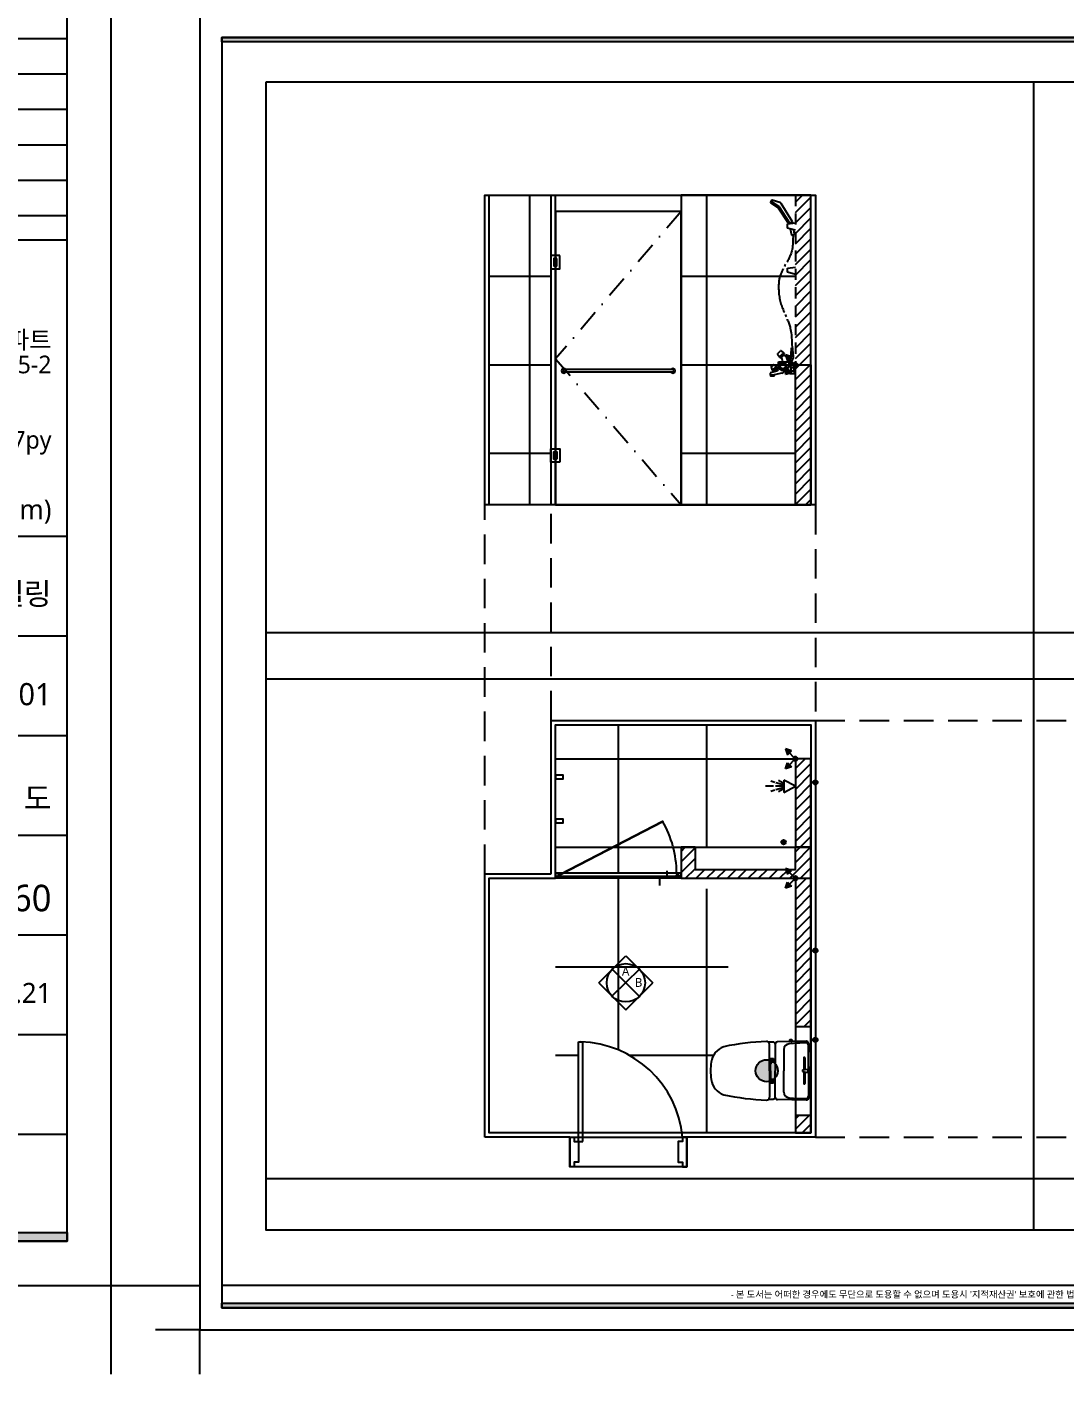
# Model space of a CAD drawing. Header units: millimetres. Extents: x 70151 to 230897, y 35202 to 113211.
# Drawn here: x 191026 to 198062, y 64924 to 74056 of the extents above; entities that cross this region are included whole.
import ezdxf
from ezdxf.enums import TextEntityAlignment as Align

# ---------------------------------------------------------------- set-up
doc = ezdxf.new("R2010")
doc.units = ezdxf.units.MM
doc.header["$LTSCALE"] = 50
for name, pattern in [('DH-CEN2', [12, 6, -3, 0, -3]), ('DH-HID2', [1.2, 0.8, -0.4]), ('HID', [2.5, 1.5, -1]), ('HIDDEN', [9.525, 6.35, -3.175])]:
    doc.linetypes.add(name, pattern=pattern)
for name, color, linetype in [('03-WAL NEW', 3, 'Continuous'), ('2-con', 2, 'Continuous'), ('3.기호.계단선', 30, 'Continuous'), ('BATH', 4, 'Continuous'), ('CO-BATH', 6, 'Continuous'), ('F-SYM', 7, 'Continuous'), ('fin', 5, 'Continuous'), ('FORM(YOURNAME)-11', 1, 'Continuous'), ('HAT', 8, 'Continuous'), ('HL', 6, 'HIDDEN'), ('TOILET-1', 6, 'Continuous'), ('TT1', 7, 'Continuous'), ('도면층2', 2, 'Continuous'), ('도면층4', 4, 'Continuous')]:
    doc.layers.add(name, color=color, linetype=linetype)
doc.styles.add('ROMANS', font='malgun.ttf')
doc.styles.add('YOURNAME', font='malgun.ttf')
pattern_1 = [(45, (25, 50), (-35.355339, 35.355339), [])]

# ---------------------------------------------------------------- blocks, each defined once
blk = doc.blocks.new('FORM-PLAN')
at = {"layer": 'FORM(YOURNAME)-11'}
h = blk.add_hatch(color=256, dxfattribs=at)
h.dxf.hatch_style = 1
h.paths.add_polyline_path([(-71444, 55115), (10556, 55115), (10556, 54915), (-71444, 54915)])
h.paths.add_polyline_path([(-71444, -2085), (10556, -2085), (10556, -2285), (-71444, -2285)])
at = {"layer": 'Defpoints', "color": 158}
for p, q in [((1346, 24893), (10556, 24893)), ((1346, 24093), (10556, 24093)), ((1346, 23293), (10556, 23293)), ((1346, 22493), (10556, 22493)), ((1346, 21693), (10556, 21693)), ((1346, 20893), (10556, 20893)), ((1346, -1285), (-71444, -1285))]:
    blk.add_line(p, q, dxfattribs=at)
for points in [[(-71444, -2285), (10556, -2285), (10556, 55115), (-71444, 55115)], [(-69444, 53115), (-64, 53115), (-64, 1215), (-69444, 1215)]]:
    blk.add_lwpolyline(points, close=True, dxfattribs=at)
at = {"layer": 'Defpoints', "color": 1}
for points in [[(-72444, -5285), (-72444, -3285), (-74444, -3285)], [(11556, -5285), (11556, -3285), (13556, -3285)]]:
    blk.add_lwpolyline(points, dxfattribs=at)
at = {"layer": 'FORM(YOURNAME)-11', "color": 14}
for p, q in [((1346, 20344), (10556, 20344)), ((1346, 13651), (10556, 13651)), ((1346, 11398), (10556, 11398)), ((1346, 9146), (10556, 9146)), ((1346, 6893), (10556, 6893)), ((1346, 4641), (10556, 4641)), ((1346, 2388), (10556, 2388)), ((1346, 136), (10556, 136))]:
    blk.add_line(p, q, dxfattribs=at)
at = {"layer": 'FORM(YOURNAME)-11', "color": 250}
blk.add_lwpolyline([(-72444, -3285), (11556, -3285), (11556, 56115), (-72444, 56115)], close=True, dxfattribs=at)
at = {"layer": 'FORM(YOURNAME)-11'}
for points in [[(-71444, 55115), (10556, 55115), (10556, 54915), (-71444, 54915)], [(-71444, -2085), (10556, -2085), (10556, -2285), (-71444, -2285)]]:
    blk.add_lwpolyline(points, close=True, dxfattribs=at)
at = {"layer": 'FORM(YOURNAME)-11', "color": 1, "style": 'YOURNAME'}
blk.add_text("- 본 도서는 어떠한 경우에도 무단으로 도용할 수 없으며 도용시 '지적재산권' 보호에 관한 법률에 의거, 법적 분쟁이 발생합니다.  또한 본 도서에 관한 모든 저작권은 당사에 있습니다. -", height=300, dxfattribs=at).set_placement((-32990, -1685), align=Align.MIDDLE_CENTER)
at = {"layer": 'FORM(YOURNAME)-11', "color": 3, "style": 'YOURNAME'}
for tag, height, p in [('1', 451, (9905, 18188)), ('2', 451, (9905, 17544)), ('3', 451, (9905, 16257)), ('4', 451, (9905, 14326)), ('5', 515, (9905, 12009)), ('6', 515, (9905, 9757)), ('7', 515, (9905, 7504)), ('8', 515, (9905, 5252)), ('9', 515, (9905, 2999)), ('10', 515, (5655, 811)), ('11', 515, (9905, 747)), ('12', 515, (5655, -1441)), ('13', 515, (9905, -1441))]:
    blk.add_attdef(tag, text='', height=height, dxfattribs=at).set_placement(p, align=Align.MIDDLE_RIGHT)
blk = doc.blocks.new('AC-8')
at = {"layer": 'BATH'}
for p, q in [((-51, 54), (0, 143)), ((0, 143), (45, 54)), ((45, 54), (-51, 54)), ((-25, 47), (-46, 12)), ((-14, 47), (-28, -8)), ((-2, 49), (-2, -11)), ((10, 47), (25, -8)), ((22, 47), (43, 12)), ((-31, -16), (-41, -49)), ((-2, -27), (-2, -89)), ((28, -16), (38, -49))]:
    blk.add_line(p, q, dxfattribs=at)
blk = doc.blocks.new('A$C4B2D31F0')
at = {"layer": 'fin', "color": 4}
for p, q in [((185, 690.9), (20.4, 690.9)), ((37.2, 692.3), (24.7, 692.3)), ((37.2, 692.3), (49.7, 692.3)), ((200.9, 690.9), (365.5, 690.9)), ((12.6, 465.9), (192.9, 465.9)), ((47.7, 523.7), (192.9, 523.7)), ((338.2, 523.7), (192.9, 523.7)), ((373.3, 465.9), (192.9, 465.9)), ((192.9, 426.6), (13.7, 426.6)), ((192.9, 426.6), (372.2, 426.6))]:
    blk.add_line(p, q, dxfattribs=at)
for points in [[(20.4, 690.9), (7.9, 690.9, 0.421209), (-7.1, 675.5), (-2.4, 480.5, 0.001659)], [(365.5, 690.9), (378, 690.9, -0.421209), (392.9, 675.5), (388.3, 480.5, -0.001659)], [(12.6, 465.9, 0.371724), (-1.8, 451.2, 0.003515), (-1, 420.3, 0.320541)], [(373.3, 465.9, -0.371724), (387.7, 451.2, -0.003515), (386.9, 420.3, -0.320541)]]:
    blk.add_lwpolyline(points, format="xyb", dxfattribs=at)
for centre, radius, start, end in [((1004.3, 663.1), 1000, 179.31159, 185.94375), ((20.4, 674.9), 16, 90, 179.31159), ((24.7, 707.3), 15, 180, 270), ((49.7, 707.3), 15, 270, 0), ((365.5, 674.9), 16, 0.68841, 90), ((-618.4, 663.1), 1000, 354.05625, 0.68841), ((49.4, 563.7), 40, 185.94375, 267.51291), ((336.5, 563.7), 40, 272.48709, 354.05625), ((12.6, 480.9), 15, 181.36509, 270), ((373.3, 480.9), 15, 270, 358.63491), ((13.7, 406.6), 20, 90, 182.3333), ((1838.6, 488.1), 1846.7, 182.55377, 191.59784), ((-1452.7, 488.1), 1846.7, 348.40216, 357.44623), ((372.2, 406.6), 20, 357.6667, 90), ((148.7, 156.2), 125.5, 198.2964, 263.42408), ((237.2, 156.2), 125.5, 276.57592, 341.7036), ((192.9, 433.2), 405.9, 261.69926, 270), ((192.9, 433.2), 405.9, 270, 278.30074)]:
    blk.add_arc(centre, radius, start, end, dxfattribs=at)
at = {"layer": 'HL', "linetype": 'Continuous'}
for p, q in [((106.4, 666.3), (184.4, 666.3)), ((106.4, 659.3), (185.5, 659.3)), ((168.9, 697.3), (168.9, 707.3)), ((168.9, 697.3), (216.9, 697.3)), ((186, 692.5), (180.6, 697.3)), ((181.6, 685.5), (186, 692.5)), ((187, 651.2), (181.6, 685.5)), ((181.6, 685.5), (204.3, 685.5)), ((186, 692.5), (199.9, 692.5)), ((187, 651.2), (198.9, 651.2)), ((198.9, 651.2), (204.3, 685.5)), ((199.9, 692.5), (205.3, 697.3)), ((204.3, 685.5), (199.9, 692.5)), ((200.4, 659.3), (279.4, 659.3)), ((201.4, 666.3), (279.4, 666.3)), ((216.9, 697.3), (216.9, 707.3)), ((-16, 576.9), (-16, 564.8)), ((-12, 580.9), (-4.8, 580.9)), ((-12, 560.8), (-4.3, 560.8)), ((192.9, 433.7), (146.6, 433.7)), ((192.9, 433.7), (239.3, 433.7))]:
    blk.add_line(p, q, dxfattribs=at)
for points in [[(110.4, 426.6), (110.4, 450.8, -0.414214), (114.4, 454.8), (130.9, 454.8, -0.414214), (134.9, 450.8), (134.9, 435.2), (134.9, 426.6)], [(134.9, 435.2), (144.6, 435.2, -0.414214), (146.6, 433.2), (146.6, 426.6)], [(251, 435.2), (241.3, 435.2, 0.414214), (239.3, 433.2), (239.3, 426.6)], [(275.5, 426.6), (275.5, 450.8, 0.414214), (271.5, 454.8), (255, 454.8, 0.414214), (251, 450.8), (251, 435.2), (251, 426.6)]]:
    blk.add_lwpolyline(points, format="xyb", dxfattribs=at)
for centre in [(122.9, 440.9), (262.9, 440.9)]:
    blk.add_circle(centre, 8, dxfattribs=at)
for centre, radius, start, end in [((106.4, 662.8), 3.5, 90, 270), ((279.4, 662.8), 3.5, 270, 90), ((-12, 576.9), 4, 90, 180), ((-12, 564.8), 4, 180, 270)]:
    blk.add_arc(centre, radius, start, end, dxfattribs=at)
blk = doc.blocks.new('TIDNJERL')
at = {"layer": 'CO-BATH', "color": 8}
for p, q in [((1120404.7, 1798170.4), (1120397.1, 1798158.3)), ((1120398.3, 1798152.8), (1120450.2, 1798118.2)), ((1120403, 1798161.6), (1120452.3, 1798128.6)), ((1120459.7, 1798155.7), (1120409, 1798172.2)), ((1120545.2, 1798024.9), (1120469, 1798148.7)), ((1120520.2, 1798011.7), (1120451.4, 1798117.1)), ((1120452.3, 1798128.6), (1120457.8, 1798123.3)), ((1120528.6, 1798015.3), (1120457.8, 1798123.3)), ((1120512.2, 1798009.7), (1120565.7, 1798017)), ((1120512.2, 1797982.4), (1120512.2, 1798009.7)), ((1120565.7, 1797968.4), (1120512.2, 1797982.4)), ((1120545.2, 1798024.9), (1120528.8, 1798012.7)), ((1120530.7, 1797976.1), (1120540.3, 1797937.2)), ((1120545.2, 1798024.9), (1120548.2, 1798015)), ((1120559, 1797941.7), (1120554.7, 1797970.8)), ((1120547, 1797858.4), (1120545.3, 1797847.2)), ((1120555.5, 1797936.2), (1120546.5, 1797933.6)), ((1120548.3, 1797871.2), (1120547, 1797858.4)), ((1120549, 1797885.6), (1120548.3, 1797871.2)), ((1120551, 1797934.9), (1120549, 1797901.9)), ((1120549, 1797901.9), (1120549, 1797885.6)), ((1120515.1, 1797763.9), (1120512, 1797758.3)), ((1120518, 1797769.4), (1120515.1, 1797763.9)), ((1120520.9, 1797775), (1120518, 1797769.4)), ((1120523.7, 1797780.6), (1120520.9, 1797775)), ((1120526.3, 1797786.4), (1120523.7, 1797780.6)), ((1120528.9, 1797792.4), (1120526.3, 1797786.4)), ((1120531.4, 1797798.7), (1120528.9, 1797792.4)), ((1120533.9, 1797805.3), (1120531.4, 1797798.7)), ((1120536.3, 1797812.4), (1120533.9, 1797805.3)), ((1120538.7, 1797820), (1120536.3, 1797812.4)), ((1120541.1, 1797828.2), (1120538.7, 1797820)), ((1120543.3, 1797837.2), (1120541.1, 1797828.2)), ((1120545.3, 1797847.2), (1120543.3, 1797837.2)), ((1120470.5, 1797680), (1120466.9, 1797672)), ((1120474.3, 1797688.2), (1120470.5, 1797680)), ((1120478.3, 1797696.5), (1120474.3, 1797688.2)), ((1120482.4, 1797704.6), (1120478.3, 1797696.5)), ((1120483, 1797705.7), (1120482.4, 1797704.6)), ((1120494.5, 1797727.3), (1120491.4, 1797721.5)), ((1120498.3, 1797734.1), (1120494.5, 1797727.3)), ((1120499.1, 1797735.4), (1120498.3, 1797734.1)), ((1120508.8, 1797752.5), (1120507.4, 1797750.2)), ((1120512, 1797758.3), (1120508.8, 1797752.5)), ((1120512.2, 1797709.7), (1120565.7, 1797717)), ((1120512.2, 1797682.4), (1120512.2, 1797709.7)), ((1120565.7, 1797668.4), (1120512.2, 1797682.4)), ((1120452, 1797590.6), (1120451.9, 1797583.7)), ((1120451.9, 1797583.7), (1120451.9, 1797576.5)), ((1120452.2, 1797597.1), (1120452, 1797590.6)), ((1120452.5, 1797603.3), (1120452.2, 1797597.1)), ((1120452.8, 1797609.3), (1120452.5, 1797603.3)), ((1120453.1, 1797615.1), (1120452.8, 1797609.3)), ((1120453.5, 1797620.7), (1120453.1, 1797615.1)), ((1120454, 1797626.3), (1120453.5, 1797620.7)), ((1120454.8, 1797631.9), (1120454, 1797626.3)), ((1120455.8, 1797637.7), (1120454.8, 1797631.9)), ((1120457.1, 1797643.7), (1120455.8, 1797637.7)), ((1120458.8, 1797650.1), (1120457.1, 1797643.7)), ((1120461, 1797656.9), (1120458.8, 1797650.1)), ((1120463.8, 1797664.3), (1120461, 1797656.9)), ((1120466.9, 1797672), (1120463.8, 1797664.3)), ((1120451.9, 1797576.5), (1120452, 1797569)), ((1120452, 1797569), (1120452.3, 1797561)), ((1120452.3, 1797561), (1120452.8, 1797552.6)), ((1120452.8, 1797552.6), (1120453.5, 1797543.7)), ((1120453.5, 1797543.7), (1120454.5, 1797534.5)), ((1120454.5, 1797534.5), (1120455.7, 1797525.1)), ((1120455.7, 1797525.1), (1120457.1, 1797515.5)), ((1120457.1, 1797515.5), (1120458.8, 1797505.9)), ((1120458.8, 1797505.9), (1120460.7, 1797496.3)), ((1120460.7, 1797496.3), (1120462.8, 1797486.9)), ((1120462.8, 1797486.9), (1120465.2, 1797477.8)), ((1120465.2, 1797477.8), (1120467.8, 1797469.1)), ((1120467.8, 1797469.1), (1120470.5, 1797460.7)), ((1120470.5, 1797460.7), (1120473.5, 1797452.6)), ((1120473.5, 1797452.6), (1120476.5, 1797444.7)), ((1120476.5, 1797444.7), (1120479.7, 1797437)), ((1120479.7, 1797437), (1120482.9, 1797429.4)), ((1120482.9, 1797429.4), (1120486.1, 1797421.8)), ((1120486.1, 1797421.8), (1120489.4, 1797414.3)), ((1120489.4, 1797414.3), (1120490.8, 1797410.9)), ((1120497.2, 1797395.5), (1120498.8, 1797391.7)), ((1120498.8, 1797391.7), (1120501.8, 1797384.3)), ((1120501.8, 1797384.3), (1120503.5, 1797380.1)), ((1120509.6, 1797365.1), (1120510.5, 1797363)), ((1120510.5, 1797363), (1120513.1, 1797356.4)), ((1120513.1, 1797356.4), (1120515.7, 1797350)), ((1120515.7, 1797350), (1120518.2, 1797343.9)), ((1120518.2, 1797343.9), (1120520.5, 1797337.7)), ((1120520.5, 1797337.7), (1120522.8, 1797331.5)), ((1120522.8, 1797331.5), (1120525, 1797325)), ((1120525, 1797325), (1120527.2, 1797318.2)), ((1120527.2, 1797318.2), (1120529.2, 1797310.8)), ((1120529.2, 1797310.8), (1120531.2, 1797302.8)), ((1120531.2, 1797302.8), (1120533.2, 1797293.9)), ((1120533.2, 1797293.9), (1120535.1, 1797283.8)), ((1120535.1, 1797283.8), (1120536.9, 1797272)), ((1120536.9, 1797272), (1120538.5, 1797258)), ((1120538.5, 1797258), (1120540, 1797241.3)), ((1120540, 1797241.3), (1120541.3, 1797221.4)), ((1120541.3, 1797221.4), (1120542.4, 1797198)), ((1120445.3, 1797128.4), (1120457, 1797108.6)), ((1120445.9, 1797132.2), (1120464.6, 1797148.9)), ((1120457, 1797108.6), (1120486.8, 1797135.2)), ((1120464.7, 1797104.4), (1120490, 1797127.1)), ((1120468.4, 1797149), (1120487.3, 1797134.7)), ((1120487.3, 1797134.7), (1120490.3, 1797131.3)), ((1120536.9, 1797121.9), (1120539, 1797170.4)), ((1120539, 1797170.4), (1120547.6, 1797170.4)), ((1120542.4, 1797198), (1120543.3, 1797170.4)), ((1120549.7, 1797121.9), (1120547.6, 1797170.4)), ((1120400.5, 1797038.4), (1120408.8, 1797019.1)), ((1120416.6, 1797053.9), (1120401.4, 1797041.9)), ((1120408.8, 1797019.1), (1120437, 1797041.3)), ((1120420.3, 1797053.9), (1120437, 1797041.3)), ((1120437.4, 1797040.9), (1120441.6, 1797035.5)), ((1120450.4, 1797046), (1120450.4, 1797076.1)), ((1120450.4, 1797076.1), (1120524.1, 1797076.1)), ((1120457, 1797108.6), (1120460.5, 1797104.7)), ((1120470.8, 1797107.5), (1120486.3, 1797121.4)), ((1120486.3, 1797121.4), (1120514.2, 1797101.5)), ((1120509.5, 1797036.7), (1120524.1, 1797036.7)), ((1120514.2, 1797076.1), (1120514.2, 1797101.5)), ((1120514.2, 1797099.3), (1120521.7, 1797099.3)), ((1120514.2, 1797078.3), (1120521.7, 1797078.3)), ((1120521.7, 1797078.3), (1120521.7, 1797099.3)), ((1120521.7, 1797096.3), (1120530.8, 1797096.3)), ((1120521.7, 1797081.3), (1120530.8, 1797081.3)), ((1120524.1, 1797036.7), (1120524.1, 1797076.1)), ((1120524.1, 1797070.4), (1120531.6, 1797070.4)), ((1120524.1, 1797044.4), (1120531.6, 1797044.4)), ((1120531.6, 1797044.4), (1120531.6, 1797070.4)), ((1120534.6, 1797044.4), (1120534.6, 1797015.4)), ((1120535.8, 1797121.9), (1120550.8, 1797121.9)), ((1120535.8, 1797121.9), (1120535.8, 1797101.3)), ((1120535.8, 1797116.9), (1120550.8, 1797116.9)), ((1120550.8, 1797121.9), (1120550.8, 1797101.3)), ((1120554.6, 1797044.4), (1120554.6, 1797015.4)), ((1120395.8, 1796998), (1120395.8, 1796982.7)), ((1120421.7, 1796985.8), (1120395.8, 1796985.8)), ((1120440.9, 1797012.6), (1120397.3, 1796999.9)), ((1120397.8, 1796980.7), (1120419.3, 1796980.7)), ((1120409.1, 1797018.7), (1120413.3, 1797013.3)), ((1120441.1, 1797031.3), (1120417.5, 1797012.8)), ((1120442.3, 1797029.6), (1120418.9, 1797011.2)), ((1120418.9, 1797011.2), (1120419.2, 1797006.3)), ((1120421.3, 1796984.6), (1120421.3, 1796982.7)), ((1120474.2, 1796997.7), (1120422.8, 1796986.5)), ((1120454.1, 1797024.2), (1120442.3, 1797029.6)), ((1120456.5, 1797027.9), (1120452.3, 1797021.2)), ((1120480.5, 1797015.9), (1120499.5, 1797015.9)), ((1120484.3, 1797004.5), (1120493.4, 1797015.9)), ((1120502.5, 1797018.5), (1120504.5, 1797032.4)), ((1120527.6, 1797015.4), (1120560.7, 1797015.4)), ((1120527.6, 1797015.4), (1120527.6, 1796995.5)), ((1120527.6, 1796995.5), (1120560.7, 1796995.5)), ((1120560.7, 1796995.5), (1120560.7, 1797015.4))]:
    blk.add_line(p, q, dxfattribs=at)
for radius in [25.4, 17.4]:
    blk.add_circle((1120480.5, 1797046), radius, dxfattribs=at)
for centre, radius, start, end in [((1120400.5, 1798156.2), 4, 147.88775, 237.88775), ((1120408.1, 1798168.3), 4, 75.92559, 147.88775), ((1120456.1, 1798141.1), 15, 30.24851, 75.92559), ((1120448.1, 1798114.8), 4, 34.87242, 57.88775), ((1120545.1, 1797938.4), 5, 193.85881, 286.31308), ((1120554.1, 1797941), 5, 286.31308, 8.36578), ((1120447.9, 1797129.9), 3, 131.76521, 210.45528), ((1120466.6, 1797146.6), 3, 52.78108, 131.76521), ((1120488.1, 1797129.3), 3, 311.76521, 41.76521), ((1120403.2, 1797039.6), 3, 128.14823, 203.4224), ((1120418.4, 1797051.6), 3, 52.87405, 128.14823), ((1120435.8, 1797039.7), 2, 38.14823, 52.87405), ((1120439.3, 1797033.6), 3, 308.14823, 38.14823), ((1120480.5, 1797046), 30.1, 180, 270), ((1120462.7, 1797106.7), 3, 221.76521, 311.76521), ((1120433.7, 1797083.9), 43.9, 349.70601, 32.43123), ((1120509.5, 1797031.7), 5, 90, 171.70261), ((1120530.8, 1797101.3), 20, 270, 0), ((1120530.8, 1797101.3), 5, 270, 0), ((1120531.6, 1797044.4), 23, 0, 90), ((1120531.6, 1797044.4), 3, 0, 90), ((1120397.8, 1796998), 2, 106.24895, 180), ((1120397.8, 1796982.7), 2, 180, 270), ((1120410.7, 1797019.9), 2, 203.4224, 218.14823), ((1120415.7, 1797015.1), 3, 218.14823, 308.14823), ((1120419.3, 1796982.7), 2, 270, 0), ((1120423.3, 1796984.6), 2, 106.24895, 180), ((1120435.3, 1797031.8), 20, 286.24895, 327.94641), ((1120468.6, 1797016.9), 20, 286.24895, 321.67633), ((1120499.5, 1797018.9), 3, 270, 351.70261), ((1120565.7, 1797015.4), 5, 90, 180), ((1120565.7, 1796995.5), 5, 180, 270)]:
    blk.add_arc(centre, radius, start, end, dxfattribs=at)
blk = doc.blocks.new('GHKTKFVY')
h = blk.add_hatch(color=10)
h.dxf.hatch_style = 1
h.paths.add_polyline_path([(196378.3, 77505.4, 1), (196351.5, 77505.4, 1)])
h.paths.add_polyline_path([(196338.1, 77451.8), (196324.7, 77465.2), (196311.3, 77478.6), (196297.9, 77438.4)])
at = {"color": 10}
for p, q in [((196311.3, 77478.6), (196297.9, 77438.4)), ((196297.9, 77438.4), (196338.1, 77451.8)), ((196324.7, 77465.2), (196311.3, 77478.6)), ((196355.4, 77495.9), (196324.7, 77465.2)), ((196338.1, 77451.8), (196324.7, 77465.2))]:
    blk.add_line(p, q, dxfattribs=at)
blk.add_circle((196364.9, 77505.4), 13.4, dxfattribs=at)

msp = doc.modelspace()

# ---------------------------------------------------------------- hatches: boundary and pattern name
at = {"layer": '03-WAL NEW'}
h = msp.add_hatch(dxfattribs=at)
h.set_pattern_fill('_USER', color=8, scale=50, angle=45, pattern_type=0)
h.set_pattern_definition(pattern_1)
h.paths.add_polyline_path([(196339.2, 72916.2), (196234.2, 72916.2), (196234.2, 71959.5), (196234.4, 71959.5), (196234.2, 71946), (196234.2, 71939.5), (196234.2, 71766.2), (196339.2, 71766.2)])
h = msp.add_hatch(dxfattribs=at)
h.set_pattern_fill('_USER', color=256, scale=50, angle=45, pattern_type=0)
h.set_pattern_definition(pattern_1)
h.paths.add_polyline_path([(196234.2, 70816.2), (196234.2, 71766.2), (196339.2, 71766.2), (196339.2, 70816.2)])
h = msp.add_hatch(dxfattribs=at)
h.set_pattern_fill('_USER', color=256, scale=50, angle=45, pattern_type=0)
h.set_pattern_definition([(45, (36614.75, -9909.203), (-35.355339, 35.355339), [])])
h.paths.add_polyline_path([(196339.2, 69095.2), (196234.2, 69095.2), (196234.2, 68495.2), (196339.2, 68495.2)])
h = msp.add_hatch(dxfattribs=at)
h.set_pattern_fill('_USER', color=256, scale=50, angle=45, pattern_type=0)
h.set_pattern_definition([(45, (36584.75, -9939.203), (-35.355339, 35.355339), [])])
h.paths.add_polyline_path([(196339.2, 68285.2), (196339.2, 68495.2), (196234.2, 68495.2), (196234.2, 68345.2), (195554.2, 68345.2), (195554.2, 68495.2), (195459.2, 68495.2), (195459.2, 68285.2)])
h = msp.add_hatch(dxfattribs=at)
h.set_pattern_fill('_USER', color=8, scale=50, angle=45, pattern_type=0)
h.set_pattern_definition([(45, (36584.75, -9909.203), (-35.355339, 35.355339), [])])
h.paths.add_polyline_path([(196339.2, 68285.2), (196234.2, 68285.2), (196234.2, 67280.2), (196339.2, 67280.2)])
h.paths.add_polyline_path([(196339.2, 66680.2), (196234.2, 66680.2), (196234.2, 66560.2), (196339.2, 66560.2)])
at = {"layer": '3.기호.계단선'}
h = msp.add_hatch(color=256, dxfattribs=at)
h.dxf.hatch_style = 1
edge = h.paths.add_edge_path()
edge.add_arc((196369.2, 68935.2), 15, 0, 360)
h = msp.add_hatch(color=256, dxfattribs=at)
h.dxf.hatch_style = 1
edge = h.paths.add_edge_path()
edge.add_arc((196154.2, 68530.2), 15, 0, 360)
h = msp.add_hatch(color=256, dxfattribs=at)
h.dxf.hatch_style = 1
edge = h.paths.add_edge_path()
edge.add_arc((196369.2, 67795.2), 15, 0, 360)
h = msp.add_hatch(color=256, dxfattribs=at)
h.dxf.hatch_style = 1
edge = h.paths.add_edge_path()
edge.add_arc((196369.2, 67190.2), 15, 0, 360)
h = msp.add_hatch(color=256, dxfattribs=at)
h.dxf.hatch_style = 1
edge = h.paths.add_edge_path()
edge.add_arc((196039.2, 66980.2), 75, 0, 360)
at = {"layer": 'HAT'}
h = msp.add_hatch(dxfattribs=at)
h.set_pattern_fill('_USER', color=256, scale=600, double=1, pattern_type=0)
h.set_pattern_definition([(0, (196234.16, 71766.15), (0, 600), []), (90, (196234.16, 71766.15), (-600, 4e-14), [])])
h.paths.add_polyline_path([(196234.2, 72916.2), (195459.2, 72916.2), (195459.2, 70816.2), (196234.2, 70816.2), (196234.2, 71752.7, -0.198912), (196224.7, 71756.7), (196194, 71725.9), (196207.4, 71712.5), (196167.2, 71699.1), (196180.6, 71739.3), (196194, 71725.9), (196224.7, 71756.7, -0.198912), (196220.8, 71766.2, -0.198912), (196224.7, 71775.6), (196194, 71806.4), (196180.6, 71793), (196167.2, 71833.2), (196207.4, 71819.8), (196194, 71806.4), (196224.7, 71775.6, -0.198912), (196234.2, 71779.6)])
h.paths.add_polyline_path([(194576.7, 72416.2), (194576.7, 72506.2), (194579.2, 72916.2), (194159.2, 72916.2), (194159.2, 70816.2), (194579.2, 70816.2), (194579.2, 71106.2), (194576.7, 71106.2), (194576.7, 71196.2), (194578.4, 72416.2)])
h = msp.add_hatch(dxfattribs=at)
h.set_pattern_fill('_USER', color=256, scale=600, double=1, pattern_type=0)
h.set_pattern_definition([(0, (196234.16, 69095.24), (0, 600), []), (90, (196234.16, 69095.24), (-600, 4e-14), [])])
h.paths.add_polyline_path([(196234.2, 69095.2), (196234.2, 69325.2), (194609.2, 69325.2), (194609.2, 68985.2), (194660.2, 68985.2), (194660.2, 68960.2), (194609.2, 68960.2), (194609.2, 68685.2), (194660.2, 68685.2), (194660.2, 68660.2), (194609.2, 68660.2), (194609.2, 68320.2), (194639.2, 68320.2), (194654, 68320.2), (195333.1, 68672.7, -0.131284), (195429.2, 68320.2), (195459.2, 68320.2), (195459.2, 68495.2), (195554.2, 68495.2), (196234.2, 68495.2), (196234.2, 68910.2), (196156.6, 68865.9), (196156.6, 68950), (196234.2, 68910.2)])
h.paths.add_polyline_path([(196169.2, 68530.2, -1), (196139.2, 68530.2, -1)], flags=16)
h.paths.add_polyline_path([(195335.6, 68668.4), (194664.9, 68320.2), (195429.2, 68320.2, 0.129488)], flags=17)
h = msp.add_hatch(dxfattribs=at)
h.set_pattern_fill('_USER', color=256, scale=600, double=1, pattern_type=0)
h.set_pattern_definition([(0, (196234.16, 68285.24), (0, 600), []), (90, (196234.16, 68285.24), (-600, 4e-14), [])])
h.paths.add_polyline_path([(195779.2, 68055.2), (196234.2, 68055.2), (196234.2, 68271.8, -0.198912), (196224.7, 68275.8), (196194, 68245), (196207.4, 68231.6), (196167.2, 68218.2), (196180.6, 68258.4), (196194, 68245), (196224.7, 68275.8, -0.198912), (196220.8, 68285.2), (196136.7, 68285.2), (196136.7, 68214.2), (196096.7, 68214.2), (195596.7, 68214.2), (195556.7, 68214.2), (195556.7, 68285.2), (195459.2, 68285.2), (194609.2, 68285.2), (194609.2, 66560.2), (194764.2, 66560.2), (194764.2, 67175.8), (194794.2, 67175.8), (194794.2, 67175.2, -0.361571), (195465.7, 66560.2), (196234.2, 66560.2), (196234.2, 66782), (196112.4, 66784.9, -0.407252), (196097.8, 66799.9, -0.420239), (196080.4, 66785.5, -0.003215), (196052.1, 66786.3, -0.202347), (196037.5, 66781, -0.039462), (195748.7, 66816.9, -0.292078), (195663.4, 66921.6, -0.036235), (195659.2, 66980.2, -0.036235), (195663.4, 67038.8, -0.292078), (195748.7, 67143.6, -0.039462), (196037.5, 67179.5, -0.202347), (196052.1, 67174.2, -0.003215), (196080.4, 67174.9, -0.420239), (196097.8, 67160.6, -0.407252), (196112.4, 67175.6), (196192.7, 67177.5), (196192.7, 67185.2, -0.414214), (196196.7, 67189.2), (196208.8, 67189.2, -0.414214), (196212.8, 67185.2), (196212.8, 67178), (196234.2, 67178.5), (196234.2, 67510.2), (195929.2, 67510.2), (195779.2, 67510.2)])

# ---------------------------------------------------------------- linework, layer by layer
for p, q in [((197850.9, 65899.4), (197850.9, 73684.4)), ((195459.2, 68285.2), (194609.2, 68285.2)), ((192647.4, 66249.4), (203054.4, 66249.4))]:
    msp.add_line(p, q)
for points in [[(194609.2, 68960.2), (194660.2, 68960.2), (194660.2, 68985.2), (194609.2, 68985.2)], [(194609.2, 68660.2), (194660.2, 68660.2), (194660.2, 68685.2), (194609.2, 68685.2)]]:
    msp.add_lwpolyline(points, close=True)
msp.add_lwpolyline([(195362.2, 68335.2), (195362.2, 68285.2), (195312.2, 68285.2), (195312.2, 68235.2)])
at = {"layer": '03-WAL NEW', "linetype": 'HID'}
msp.add_line((196234.2, 72916.2), (196234.2, 71766.2), dxfattribs=at)
at = {"layer": '03-WAL NEW'}
for p, q in [((196084.2, 68285.2), (196189.2, 68285.2)), ((196234.2, 67280.2), (196339.2, 67280.2)), ((196234.2, 66680.2), (196339.2, 66680.2))]:
    msp.add_line(p, q, dxfattribs=at)
for points in [[(195459.2, 70816.2), (196339.2, 70816.2), (196339.2, 72916.2), (195459.2, 72916.2)], [(196339.2, 69095.2), (196234.2, 69095.2), (196234.2, 68495.2), (196339.2, 68495.2)]]:
    msp.add_lwpolyline(points, close=True, dxfattribs=at)
for points in [[(196234.2, 70816.2), (196234.2, 71766.2), (196339.2, 71766.2), (196339.2, 70816.2), (196234.2, 70816.2)], [(195554.2, 68495.2), (195459.2, 68495.2), (195459.2, 68285.2), (196339.2, 68285.2), (196339.2, 68495.2), (196234.2, 68495.2)], [(195554.2, 68495.2), (195554.2, 68345.2), (196234.2, 68345.2), (196234.2, 68495.2)], [(196234.2, 68285.2), (196234.2, 66560.2), (196339.2, 66560.2), (196339.2, 68285.2)]]:
    msp.add_lwpolyline(points, dxfattribs=at)
at = {"layer": '2-con'}
for p, q in [((194579.2, 68315.2), (194579.2, 69355.2)), ((194579.2, 69355.2), (196369.2, 69355.2)), ((196369.2, 69355.2), (196369.2, 66530.2)), ((194129.2, 66530.2), (194129.2, 68315.2)), ((194129.2, 68315.2), (194579.2, 68315.2)), ((194704.2, 66530.2), (194129.2, 66530.2)), ((194704.2, 66330.2), (194704.2, 66530.2)), ((196369.2, 66530.2), (195499.2, 66530.2)), ((195499.2, 66530.2), (195499.2, 66330.2))]:
    msp.add_line(p, q, dxfattribs=at)
at = {"layer": '3.기호.계단선'}
for centre, radius in [((196369.2, 68935.2), 15), ((196154.2, 68530.2), 15), ((196369.2, 67795.2), 15), ((196369.2, 67190.2), 15), ((196039.2, 66980.2), 75)]:
    msp.add_circle(centre, radius, dxfattribs=at)
at = {"layer": 'BATH'}
for p, q in [((194159.2, 70816.2), (194159.2, 72916.2)), ((194609.2, 70816.2), (194609.2, 72916.2)), ((196339.2, 70816.2), (196339.2, 72916.2))]:
    msp.add_line(p, q, dxfattribs=at)
msp.add_lwpolyline([(196339.2, 66560.2), (194159.2, 66560.2), (194159.2, 68285.2), (194609.2, 68285.2), (194609.2, 69325.2), (196339.2, 69325.2)], close=True, dxfattribs=at)
at = {"layer": 'CO-BATH', "color": 8}
for p, q in [((194659.2, 71728.2), (194659.2, 71722.2)), ((195403.2, 71734.2), (194665.2, 71734.2)), ((195403.2, 71716.2), (194665.2, 71716.2)), ((195409.2, 71722.2), (195409.2, 71728.2))]:
    msp.add_line(p, q, dxfattribs=at)
at = {"layer": 'CO-BATH', "color": 251, "linetype": 'DH-HID2', "ltscale": 5}
for p, q in [((194129.2, 68315.2), (194129.2, 70816.2)), ((194579.2, 69355.2), (194579.2, 70816.2)), ((196369.2, 70816.2), (196369.2, 69355.2)), ((196369.2, 69355.2), (199377.7, 69355.2)), ((196369.2, 66530.2), (199427.7, 66530.2))]:
    msp.add_line(p, q, dxfattribs=at)
at = {"layer": 'CO-BATH', "color": 1, "linetype": 'DH-CEN2', "ltscale": 0.5}
msp.add_lwpolyline([(195459.2, 72806.2), (194609.2, 71806.2), (195459.2, 70816.2)], dxfattribs=at)
at = {"layer": 'CO-BATH', "color": 8}
for points in [[(195459.2, 72806.2), (194609.2, 72806.2), (194609.2, 70816.2), (195459.2, 70816.2)], [(194636.7, 72506.2), (194576.7, 72506.2), (194576.7, 72416.2), (194636.7, 72416.2)], [(194616.7, 72486.2), (194596.7, 72486.2), (194596.7, 72436.2), (194616.7, 72436.2)], [(194636.7, 71106.2), (194576.7, 71106.2), (194576.7, 71196.2), (194636.7, 71196.2)], [(194616.7, 71126.2), (194596.7, 71126.2), (194596.7, 71176.2), (194616.7, 71176.2)]]:
    msp.add_lwpolyline(points, close=True, dxfattribs=at)
at = {"layer": 'CO-BATH'}
for points in [[(195335.6, 68668.4), (194642.1, 68308.4), (194639.6, 68312.7), (195333.1, 68672.7)], [(194609.2, 68300.2), (194639.2, 68300.2), (194639.2, 68305.2), (194629.2, 68305.2), (194629.2, 68315.2), (194639.2, 68315.2), (194639.2, 68320.2), (194609.2, 68320.2)], [(195459.2, 68300.2), (195429.2, 68300.2), (195429.2, 68305.2), (195439.2, 68305.2), (195439.2, 68315.2), (195429.2, 68315.2), (195429.2, 68320.2), (195459.2, 68320.2)]]:
    msp.add_lwpolyline(points, close=True, dxfattribs=at)
at = {"layer": 'CO-BATH', "color": 251}
msp.add_lwpolyline([(195459.2, 68320.2), (194609.2, 68320.2), (194609.2, 68300.2), (195459.2, 68300.2)], close=True, dxfattribs=at)
at = {"layer": 'CO-BATH', "color": 8}
for centre, radius, start, end in [((194664.2, 71725.2), 15, 36.8699, 323.1301), ((194665.2, 71728.2), 6, 90, 180), ((194665.2, 71722.2), 6, 180, 270), ((195404.2, 71725.2), 15, 216.8699, 143.1301), ((195403.2, 71728.2), 6, 0, 90), ((195403.2, 71722.2), 6, 270, 0)]:
    msp.add_arc(centre, radius, start, end, dxfattribs=at)
at = {"layer": 'CO-BATH'}
msp.add_arc((194721.4, 68316.7), 707.7, 0.28538, 30.20239, dxfattribs=at)
at = {"layer": 'F-SYM'}
for p, q in [((203054.4, 69947.9), (192647.4, 69947.9)), ((203054.4, 69636), (192647.4, 69636))]:
    msp.add_line(p, q, dxfattribs=at)
at = {"layer": 'TT1'}
for p, q in [((194901.2, 67576.6), (195085, 67760.5)), ((195085, 67760.5), (195268.9, 67576.6)), ((195176.9, 67668.6), (194992.6, 67487.7)), ((195176.9, 67484.7), (194993.1, 67668.6)), ((194901.2, 67576.6), (195085, 67392.8)), ((195085, 67392.8), (195268.9, 67576.6))]:
    msp.add_line(p, q, dxfattribs=at)
msp.add_circle((195085, 67576.6), 130, dxfattribs=at)
at = {"layer": '도면층2'}
msp.add_line((194579.2, 70816.2), (194579.2, 72916.2), dxfattribs=at)
msp.add_lwpolyline([(196369.2, 70816.2), (194129.2, 70816.2), (194129.2, 72916.2), (196369.2, 72916.2)], close=True, dxfattribs=at)
at = {"layer": '도면층4'}
for p, q in [((194764.2, 66500.2), (194764.2, 67175.8)), ((194764.2, 67175.8), (194794.2, 67175.8)), ((194794.2, 66500.2), (194794.2, 67175.2)), ((194704.2, 66330.2), (194704.2, 66530.2)), ((194704.2, 66530.2), (195499.2, 66530.2)), ((194704.2, 66530.2), (194704.2, 66330.2)), ((194764.2, 66500.2), (194794.2, 66500.2)), ((195499.2, 66530.2), (195499.2, 66330.2)), ((195499.2, 66330.2), (194704.2, 66330.2))]:
    msp.add_line(p, q, dxfattribs=at)
for points in [[(194704.2, 66530.2), (194734.2, 66530.2), (194734.2, 66500.2), (194764.2, 66500.2), (194764.2, 66360.2), (194734.2, 66360.2), (194734.2, 66330.2), (194704.2, 66330.2), (194704.2, 66530.2)], [(195499.2, 66530.2), (195469.2, 66530.2), (195469.2, 66500.2), (195439.2, 66500.2), (195439.2, 66360.2), (195469.2, 66360.2), (195469.2, 66330.2), (195499.2, 66330.2), (195499.2, 66530.2)]]:
    msp.add_lwpolyline(points, dxfattribs=at)
msp.add_arc((194760.3, 66464.1), 711.9, 5.32975, 88.48219, dxfattribs=at)

# ---------------------------------------------------------------- block references
at = {"color": 0}
msp.add_blockref('TIDNJERL', (-924331.6, -1725289.3), dxfattribs=at)
at = {"rotation": 270}
for name, p in [('GHKTKFVY', (118728.7, 268131.1)), ('GHKTKFVY', (118728.7, 265460.2)), ('GHKTKFVY', (118728.7, 264650.2)), ('A$C4B2D31F0', (195631.9, 67173.2))]:
    msp.add_blockref(name, p, dxfattribs=at)
at = {"xscale": -1, "rotation": 270}
for p in [(118728.7, -124598.8), (118728.7, -127269.7), (118728.7, -128079.7)]:
    msp.add_blockref('GHKTKFVY', p, dxfattribs=at)
at = {"layer": 'F-SYM'}
ref = msp.add_blockref('FORM-PLAN', (188130.7, 66509.9), dxfattribs=dict(at, xscale=0.3, yscale=0.3, zscale=0.3))
ref.add_attrib('4', '2280mm(최고2318mm)', dxfattribs={"layer": 'FORM(YOURNAME)-11', "color": 3, "height": 135, "style": 'YOURNAME'}).set_placement((191192.2, 70785.3), align=Align.MIDDLE_RIGHT)
ref.add_attrib('3', '181.06 m2 / 54.77py', dxfattribs={"layer": 'FORM(YOURNAME)-11', "color": 3, "height": 120, "style": 'YOURNAME'}).set_placement((191192.2, 71257.7), align=Align.MIDDLE_RIGHT)
ref.add_attrib('2', '노형동 2585-2', dxfattribs={"layer": 'FORM(YOURNAME)-11', "color": 3, "height": 120, "style": 'YOURNAME'}).set_placement((191192.2, 71768.3), align=Align.MIDDLE_RIGHT)
ref.add_attrib('1', '노형 대림 아파트', dxfattribs={"layer": 'FORM(YOURNAME)-11', "color": 3, "height": 120, "style": 'YOURNAME'}).set_placement((191192.2, 71935.5), align=Align.MIDDLE_RIGHT)
ref.add_attrib('5', '아파트 리모델링', dxfattribs={"layer": 'FORM(YOURNAME)-11', "color": 3, "height": 150, "style": 'YOURNAME'}).set_placement((191192.2, 70214), align=Align.MIDDLE_RIGHT)
ref.add_attrib('6', '노형대림 103-1401', dxfattribs={"layer": 'FORM(YOURNAME)-11', "color": 3, "height": 150, "style": 'YOURNAME'}).set_placement((191192.2, 69533.2), align=Align.MIDDLE_RIGHT)
ref.add_attrib('7', '평 면 도', dxfattribs={"layer": 'FORM(YOURNAME)-11', "color": 3, "height": 150, "style": 'YOURNAME'}).set_placement((191192.2, 68827.8), align=Align.MIDDLE_RIGHT)
ref.add_attrib('8', 'A1:1/00 A3:1/60', dxfattribs={"layer": 'FORM(YOURNAME)-11', "color": 3, "height": 180, "style": 'YOURNAME'}).set_placement((191192.2, 68151.2), align=Align.MIDDLE_RIGHT)
ref.add_attrib('9', '25.04.21', dxfattribs={"layer": 'FORM(YOURNAME)-11', "color": 3, "height": 135, "style": 'YOURNAME'}).set_placement((191192.2, 67508.3), align=Align.MIDDLE_RIGHT)
at = {"layer": 'F-SYM', "xscale": 0.15, "yscale": 0.15, "zscale": 0.15}
msp.add_blockref('FORM-PLAN', (203064, 65717.2), dxfattribs=at)
at = {"layer": 'TOILET-1', "linetype": 'Continuous', "xscale": -0.873786407766195, "yscale": 0.873786407766195, "zscale": 0.873786407766195, "rotation": 270}
msp.add_blockref('AC-8', (196109.4, 68910.3), dxfattribs=at)

# ---------------------------------------------------------------- texts
at = {"layer": 'TT1', "style": 'ROMANS'}
for s, p in [('A', (195083.7, 67655.7)), ('B', (195171, 67579))]:
    msp.add_text(s, height=60, dxfattribs=at).set_placement(p, align=Align.MIDDLE)

doc.saveas('drawing.dxf')
